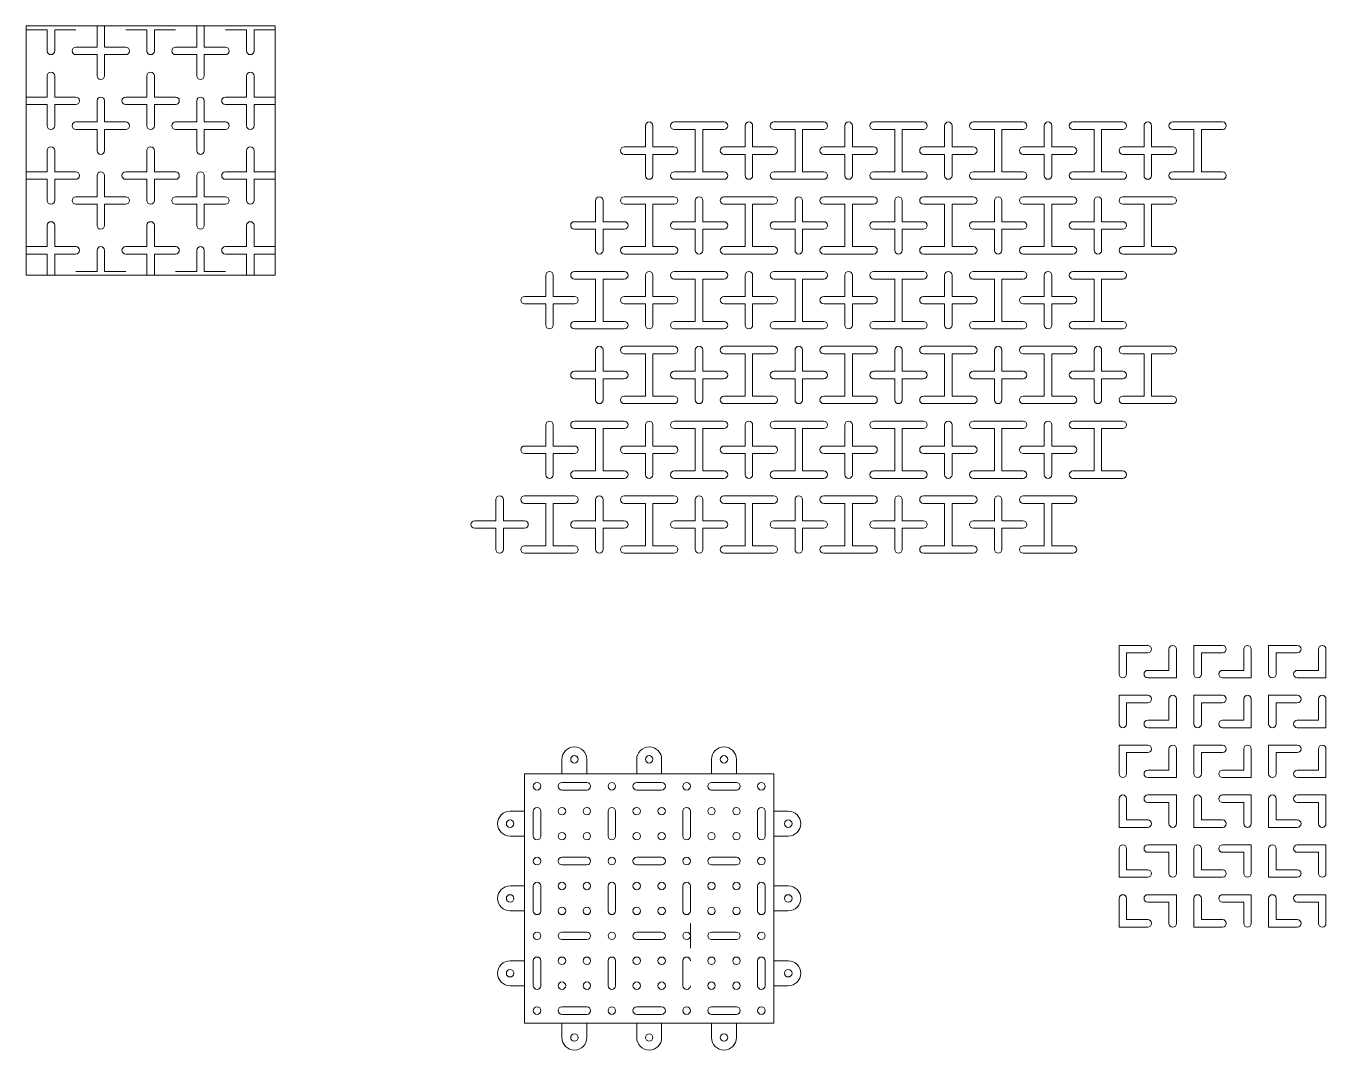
# Model space of a CAD drawing. Header units: millimetres. Extents: x -240 to 1172, y -616 to 250.
# Drawn here: x 650 to 1172, y -161 to 250 of the extents above; entities that cross this region are included whole.
import ezdxf

# ---------------------------------------------------------------- set-up
doc = ezdxf.new("R2010")
doc.units = ezdxf.units.MM
doc.layers.add('lazerCut', color=1, linetype='Continuous', lineweight=0, true_color=0xff0000)

# ---------------------------------------------------------------- blocks, each defined once
blk = doc.blocks.new('sweetole')
at = {"layer": 'lazerCut'}
for p, q in [((-1.5, 10), (-1.5, 1.5)), ((1.5, 1.5), (1.5, 10)), ((-10, 1.5), (-1.5, 1.5)), ((1.5, 1.5), (10, 1.5)), ((-1.5, -1.5), (-10, -1.5)), ((-1.5, -1.5), (-1.5, -10)), ((10, -1.5), (1.5, -1.5)), ((1.5, -10), (1.5, -1.5))]:
    blk.add_line(p, q, dxfattribs=at)
for centre, start, end in [((0, 10), 0, 180), ((-10, 0), 90, 270), ((10, 0), 270, 90), ((0, -10), 180, 0)]:
    blk.add_arc(centre, 1.5, start, end, dxfattribs=at)
blk = doc.blocks.new('unSweetHole')
at = {"layer": 'lazerCut'}
for p, q in [((10, 11.5), (-10, 11.5)), ((-10, 8.5), (-1.5, 8.5)), ((-1.5, 0), (-1.5, 8.5)), ((1.5, 8.5), (1.5, 0)), ((1.5, 8.5), (10, 8.5)), ((-1.5, 0), (-1.5, -8.5)), ((1.5, -8.5), (1.5, 0)), ((-10, -8.5), (-1.5, -8.5)), ((1.5, -8.5), (10, -8.5)), ((10, -11.5), (-10, -11.5))]:
    blk.add_line(p, q, dxfattribs=at)
for centre, start, end in [((-10, 10), 90, 270), ((10, 10), 270, 90), ((-10, -10), 90, 270), ((10, -10), 270, 90)]:
    blk.add_arc(centre, 1.5, start, end, dxfattribs=at)

msp = doc.modelspace()

# ---------------------------------------------------------------- linework, layer by layer
at = {"layer": 'lazerCut'}
for p, q in [((750, 250), (650, 250)), ((650, 250), (650, 150)), ((658.5, 248.5), (650, 248.5)), ((658.5, 248.5), (650, 248.5)), ((658.5, 248.5), (658.5, 240)), ((658.5, 248.5), (658.5, 240)), ((670, 248.5), (661.5, 248.5)), ((661.5, 240), (661.5, 248.5)), ((670, 248.5), (661.5, 248.5)), ((661.5, 240), (661.5, 248.5)), ((678.5, 250), (678.5, 241.5)), ((678.5, 250), (678.5, 241.5)), ((681.5, 241.5), (681.5, 250)), ((681.5, 241.5), (681.5, 250)), ((698.5, 248.5), (690, 248.5)), ((698.5, 248.5), (690, 248.5)), ((698.5, 248.5), (698.5, 240)), ((698.5, 248.5), (698.5, 240)), ((710, 248.5), (701.5, 248.5)), ((701.5, 240), (701.5, 248.5)), ((710, 248.5), (701.5, 248.5)), ((701.5, 240), (701.5, 248.5)), ((718.5, 250), (718.5, 241.5)), ((718.5, 250), (718.5, 241.5)), ((721.5, 241.5), (721.5, 250)), ((721.5, 241.5), (721.5, 250)), ((738.5, 248.5), (730, 248.5)), ((738.5, 248.5), (730, 248.5)), ((738.5, 248.5), (738.5, 240)), ((738.5, 248.5), (738.5, 240)), ((750, 248.5), (741.5, 248.5)), ((741.5, 240), (741.5, 248.5)), ((750, 248.5), (741.5, 248.5)), ((741.5, 240), (741.5, 248.5)), ((750, 150), (750, 250)), ((670, 241.5), (678.5, 241.5)), ((670, 241.5), (678.5, 241.5)), ((681.5, 241.5), (690, 241.5)), ((681.5, 241.5), (690, 241.5)), ((710, 241.5), (718.5, 241.5)), ((710, 241.5), (718.5, 241.5)), ((721.5, 241.5), (730, 241.5)), ((721.5, 241.5), (730, 241.5)), ((678.5, 238.5), (670, 238.5)), ((678.5, 238.5), (670, 238.5)), ((678.5, 238.5), (678.5, 230)), ((678.5, 238.5), (678.5, 230)), ((690, 238.5), (681.5, 238.5)), ((681.5, 230), (681.5, 238.5)), ((690, 238.5), (681.5, 238.5)), ((681.5, 230), (681.5, 238.5)), ((718.5, 238.5), (710, 238.5)), ((718.5, 238.5), (710, 238.5)), ((718.5, 238.5), (718.5, 230)), ((718.5, 238.5), (718.5, 230)), ((730, 238.5), (721.5, 238.5)), ((721.5, 230), (721.5, 238.5)), ((730, 238.5), (721.5, 238.5)), ((721.5, 230), (721.5, 238.5)), ((658.5, 230), (658.5, 221.5)), ((658.5, 230), (658.5, 221.5)), ((661.5, 221.5), (661.5, 230)), ((661.5, 221.5), (661.5, 230)), ((698.5, 230), (698.5, 221.5)), ((698.5, 230), (698.5, 221.5)), ((701.5, 221.5), (701.5, 230)), ((701.5, 221.5), (701.5, 230)), ((738.5, 230), (738.5, 221.5)), ((738.5, 230), (738.5, 221.5)), ((741.5, 221.5), (741.5, 230)), ((741.5, 221.5), (741.5, 230)), ((650, 221.5), (658.5, 221.5)), ((650, 221.5), (658.5, 221.5)), ((661.5, 221.5), (670, 221.5)), ((661.5, 221.5), (670, 221.5)), ((678.5, 220), (678.5, 211.5)), ((678.5, 220), (678.5, 211.5)), ((681.5, 211.5), (681.5, 220)), ((681.5, 211.5), (681.5, 220)), ((690, 221.5), (698.5, 221.5)), ((690, 221.5), (698.5, 221.5)), ((701.5, 221.5), (710, 221.5)), ((701.5, 221.5), (710, 221.5)), ((718.5, 220), (718.5, 211.5)), ((718.5, 220), (718.5, 211.5)), ((721.5, 211.5), (721.5, 220)), ((721.5, 211.5), (721.5, 220)), ((730, 221.5), (738.5, 221.5)), ((730, 221.5), (738.5, 221.5)), ((741.5, 221.5), (750, 221.5)), ((741.5, 221.5), (750, 221.5)), ((658.5, 218.5), (650, 218.5)), ((658.5, 218.5), (650, 218.5)), ((658.5, 218.5), (658.5, 210)), ((658.5, 218.5), (658.5, 210)), ((670, 218.5), (661.5, 218.5)), ((661.5, 210), (661.5, 218.5)), ((670, 218.5), (661.5, 218.5)), ((661.5, 210), (661.5, 218.5)), ((698.5, 218.5), (690, 218.5)), ((698.5, 218.5), (690, 218.5)), ((698.5, 218.5), (698.5, 210)), ((698.5, 218.5), (698.5, 210)), ((710, 218.5), (701.5, 218.5)), ((701.5, 210), (701.5, 218.5)), ((710, 218.5), (701.5, 218.5)), ((701.5, 210), (701.5, 218.5)), ((738.5, 218.5), (730, 218.5)), ((738.5, 218.5), (730, 218.5)), ((738.5, 218.5), (738.5, 210)), ((738.5, 218.5), (738.5, 210)), ((750, 218.5), (741.5, 218.5)), ((741.5, 210), (741.5, 218.5)), ((750, 218.5), (741.5, 218.5)), ((741.5, 210), (741.5, 218.5)), ((670, 211.5), (678.5, 211.5)), ((670, 211.5), (678.5, 211.5)), ((681.5, 211.5), (690, 211.5)), ((681.5, 211.5), (690, 211.5)), ((710, 211.5), (718.5, 211.5)), ((710, 211.5), (718.5, 211.5)), ((721.5, 211.5), (730, 211.5)), ((721.5, 211.5), (730, 211.5)), ((678.5, 208.5), (670, 208.5)), ((678.5, 208.5), (670, 208.5)), ((678.5, 208.5), (678.5, 200)), ((678.5, 208.5), (678.5, 200)), ((690, 208.5), (681.5, 208.5)), ((681.5, 200), (681.5, 208.5)), ((690, 208.5), (681.5, 208.5)), ((681.5, 200), (681.5, 208.5)), ((718.5, 208.5), (710, 208.5)), ((718.5, 208.5), (710, 208.5)), ((718.5, 208.5), (718.5, 200)), ((718.5, 208.5), (718.5, 200)), ((730, 208.5), (721.5, 208.5)), ((721.5, 200), (721.5, 208.5)), ((730, 208.5), (721.5, 208.5)), ((721.5, 200), (721.5, 208.5)), ((658.5, 200), (658.5, 191.5)), ((658.5, 200), (658.5, 191.5)), ((661.5, 191.5), (661.5, 200)), ((661.5, 191.5), (661.5, 200)), ((698.5, 200), (698.5, 191.5)), ((698.5, 200), (698.5, 191.5)), ((701.5, 191.5), (701.5, 200)), ((701.5, 191.5), (701.5, 200)), ((738.5, 200), (738.5, 191.5)), ((738.5, 200), (738.5, 191.5)), ((741.5, 191.5), (741.5, 200)), ((741.5, 191.5), (741.5, 200)), ((650, 191.5), (658.5, 191.5)), ((650, 191.5), (658.5, 191.5)), ((658.5, 188.5), (650, 188.5)), ((658.5, 188.5), (650, 188.5)), ((658.5, 188.5), (658.5, 180)), ((658.5, 188.5), (658.5, 180)), ((661.5, 191.5), (670, 191.5)), ((661.5, 191.5), (670, 191.5)), ((670, 188.5), (661.5, 188.5)), ((661.5, 180), (661.5, 188.5)), ((670, 188.5), (661.5, 188.5)), ((661.5, 180), (661.5, 188.5)), ((678.5, 190), (678.5, 181.5)), ((678.5, 190), (678.5, 181.5)), ((681.5, 181.5), (681.5, 190)), ((681.5, 181.5), (681.5, 190)), ((690, 191.5), (698.5, 191.5)), ((690, 191.5), (698.5, 191.5)), ((698.5, 188.5), (690, 188.5)), ((698.5, 188.5), (690, 188.5)), ((698.5, 188.5), (698.5, 180)), ((698.5, 188.5), (698.5, 180)), ((701.5, 191.5), (710, 191.5)), ((701.5, 191.5), (710, 191.5)), ((710, 188.5), (701.5, 188.5)), ((701.5, 180), (701.5, 188.5)), ((710, 188.5), (701.5, 188.5)), ((701.5, 180), (701.5, 188.5)), ((718.5, 190), (718.5, 181.5)), ((718.5, 190), (718.5, 181.5)), ((721.5, 181.5), (721.5, 190)), ((721.5, 181.5), (721.5, 190)), ((730, 191.5), (738.5, 191.5)), ((730, 191.5), (738.5, 191.5)), ((738.5, 188.5), (730, 188.5)), ((738.5, 188.5), (730, 188.5)), ((738.5, 188.5), (738.5, 180)), ((738.5, 188.5), (738.5, 180)), ((741.5, 191.5), (750, 191.5)), ((741.5, 191.5), (750, 191.5)), ((750, 188.5), (741.5, 188.5)), ((741.5, 180), (741.5, 188.5)), ((750, 188.5), (741.5, 188.5)), ((741.5, 180), (741.5, 188.5)), ((670, 181.5), (678.5, 181.5)), ((670, 181.5), (678.5, 181.5)), ((678.5, 178.5), (670, 178.5)), ((678.5, 178.5), (670, 178.5)), ((678.5, 178.5), (678.5, 170)), ((678.5, 178.5), (678.5, 170)), ((681.5, 181.5), (690, 181.5)), ((681.5, 181.5), (690, 181.5)), ((690, 178.5), (681.5, 178.5)), ((681.5, 170), (681.5, 178.5)), ((690, 178.5), (681.5, 178.5)), ((681.5, 170), (681.5, 178.5)), ((710, 181.5), (718.5, 181.5)), ((710, 181.5), (718.5, 181.5)), ((718.5, 178.5), (710, 178.5)), ((718.5, 178.5), (710, 178.5)), ((718.5, 178.5), (718.5, 170)), ((721.5, 181.5), (730, 181.5)), ((721.5, 181.5), (730, 181.5)), ((730, 178.5), (721.5, 178.5)), ((721.5, 170), (721.5, 178.5)), ((730, 178.5), (721.5, 178.5)), ((658.5, 170), (658.5, 161.5)), ((661.5, 161.5), (661.5, 170)), ((661.5, 161.5), (661.5, 170)), ((698.5, 170), (698.5, 161.5)), ((698.5, 170), (698.5, 161.5)), ((701.5, 161.5), (701.5, 170)), ((701.5, 161.5), (701.5, 170)), ((738.5, 170), (738.5, 161.5)), ((738.5, 170), (738.5, 161.5)), ((741.5, 161.5), (741.5, 170)), ((741.5, 161.5), (741.5, 170)), ((650, 161.5), (658.5, 161.5)), ((650, 161.5), (658.5, 161.5)), ((658.5, 158.5), (650, 158.5)), ((658.5, 158.5), (650, 158.5)), ((658.5, 158.5), (658.5, 150)), ((658.5, 158.5), (658.5, 150)), ((661.5, 161.5), (670, 161.5)), ((661.5, 161.5), (670, 161.5)), ((670, 158.5), (661.5, 158.5)), ((661.5, 150), (661.5, 158.5)), ((670, 158.5), (661.5, 158.5)), ((661.5, 150), (661.5, 158.5)), ((678.5, 160), (678.5, 151.5)), ((678.5, 160), (678.5, 151.5)), ((681.5, 151.5), (681.5, 160)), ((681.5, 151.5), (681.5, 160)), ((690, 161.5), (698.5, 161.5)), ((690, 161.5), (698.5, 161.5)), ((698.5, 158.5), (690, 158.5)), ((698.5, 158.5), (690, 158.5)), ((698.5, 158.5), (698.5, 150)), ((698.5, 158.5), (698.5, 150)), ((701.5, 161.5), (710, 161.5)), ((701.5, 161.5), (710, 161.5)), ((710, 158.5), (701.5, 158.5)), ((701.5, 150), (701.5, 158.5)), ((710, 158.5), (701.5, 158.5)), ((701.5, 150), (701.5, 158.5)), ((718.5, 160), (718.5, 151.5)), ((718.5, 160), (718.5, 151.5)), ((721.5, 151.5), (721.5, 160)), ((721.5, 151.5), (721.5, 160)), ((730, 161.5), (738.5, 161.5)), ((730, 161.5), (738.5, 161.5)), ((738.5, 158.5), (730, 158.5)), ((738.5, 158.5), (730, 158.5)), ((738.5, 158.5), (738.5, 150)), ((738.5, 158.5), (738.5, 150)), ((741.5, 161.5), (750, 161.5)), ((741.5, 161.5), (750, 161.5)), ((750, 158.5), (741.5, 158.5)), ((741.5, 150), (741.5, 158.5)), ((750, 158.5), (741.5, 158.5)), ((741.5, 150), (741.5, 158.5)), ((670, 151.5), (678.5, 151.5)), ((670, 151.5), (678.5, 151.5)), ((681.5, 151.5), (690, 151.5)), ((681.5, 151.5), (690, 151.5)), ((710, 151.5), (718.5, 151.5)), ((710, 151.5), (718.5, 151.5)), ((721.5, 151.5), (730, 151.5)), ((721.5, 151.5), (730, 151.5)), ((650, 150), (750, 150)), ((1100, 1.5), (1088.5, 1.5)), ((1088.5, 1.5), (1088.5, -10)), ((1130, 1.5), (1118.5, 1.5)), ((1118.5, 1.5), (1118.5, -10)), ((1160, 1.5), (1148.5, 1.5)), ((1148.5, 1.5), (1148.5, -10)), ((1091.5, -1.5), (1100, -1.5)), ((1091.5, -10), (1091.5, -1.5)), ((1108.5, 0), (1108.5, -8.5)), ((1111.5, -11.5), (1111.5, 0)), ((1121.5, -1.5), (1130, -1.5)), ((1121.5, -10), (1121.5, -1.5)), ((1138.5, 0), (1138.5, -8.5)), ((1141.5, -11.5), (1141.5, 0)), ((1151.5, -1.5), (1160, -1.5)), ((1151.5, -10), (1151.5, -1.5)), ((1168.5, 0), (1168.5, -8.5)), ((1171.5, -11.5), (1171.5, 0)), ((1108.5, -8.5), (1100, -8.5)), ((1138.5, -8.5), (1130, -8.5)), ((1168.5, -8.5), (1160, -8.5)), ((1100, -11.5), (1111.5, -11.5)), ((1130, -11.5), (1141.5, -11.5)), ((1160, -11.5), (1171.5, -11.5)), ((1100, -18.5), (1088.5, -18.5)), ((1088.5, -18.5), (1088.5, -30)), ((1108.5, -20), (1108.5, -28.5)), ((1111.5, -31.5), (1111.5, -20)), ((1130, -18.5), (1118.5, -18.5)), ((1118.5, -18.5), (1118.5, -30)), ((1138.5, -20), (1138.5, -28.5)), ((1141.5, -31.5), (1141.5, -20)), ((1160, -18.5), (1148.5, -18.5)), ((1148.5, -18.5), (1148.5, -30)), ((1168.5, -20), (1168.5, -28.5)), ((1171.5, -31.5), (1171.5, -20)), ((1091.5, -21.5), (1100, -21.5)), ((1091.5, -30), (1091.5, -21.5)), ((1121.5, -21.5), (1130, -21.5)), ((1121.5, -30), (1121.5, -21.5)), ((1151.5, -21.5), (1160, -21.5)), ((1151.5, -30), (1151.5, -21.5)), ((1108.5, -28.5), (1100, -28.5)), ((1138.5, -28.5), (1130, -28.5)), ((1168.5, -28.5), (1160, -28.5)), ((1100, -31.5), (1111.5, -31.5)), ((1130, -31.5), (1141.5, -31.5)), ((1160, -31.5), (1171.5, -31.5)), ((1100, -38.5), (1088.5, -38.5)), ((1088.5, -38.5), (1088.5, -50)), ((1091.5, -41.5), (1100, -41.5)), ((1091.5, -50), (1091.5, -41.5)), ((1108.5, -40), (1108.5, -48.5)), ((1111.5, -51.5), (1111.5, -40)), ((1130, -38.5), (1118.5, -38.5)), ((1118.5, -38.5), (1118.5, -50)), ((1121.5, -41.5), (1130, -41.5)), ((1121.5, -50), (1121.5, -41.5)), ((1138.5, -40), (1138.5, -48.5)), ((1141.5, -51.5), (1141.5, -40)), ((1160, -38.5), (1148.5, -38.5)), ((1148.5, -38.5), (1148.5, -50)), ((1151.5, -41.5), (1160, -41.5)), ((1151.5, -50), (1151.5, -41.5)), ((1168.5, -40), (1168.5, -48.5)), ((1171.5, -51.5), (1171.5, -40)), ((865, -50), (865, -44.2)), ((875, -50), (875, -44.2)), ((895, -50), (895, -44.2)), ((905, -50), (905, -44.2)), ((925, -50), (925, -44.2)), ((935, -50), (935, -44.2)), ((950, -50), (850, -50)), ((850, -50), (850, -150)), ((950, -150), (950, -50)), ((1108.5, -48.5), (1100, -48.5)), ((1100, -51.5), (1111.5, -51.5)), ((1138.5, -48.5), (1130, -48.5)), ((1130, -51.5), (1141.5, -51.5)), ((1168.5, -48.5), (1160, -48.5)), ((1160, -51.5), (1171.5, -51.5)), ((875, -53.5), (865, -53.5)), ((865, -56.5), (875, -56.5)), ((905, -53.5), (895, -53.5)), ((895, -56.5), (905, -56.5)), ((935, -53.5), (925, -53.5)), ((925, -56.5), (935, -56.5)), ((1088.5, -71.5), (1088.5, -60)), ((1091.5, -60), (1091.5, -68.5)), ((1100, -58.5), (1111.5, -58.5)), ((1108.5, -61.5), (1100, -61.5)), ((1108.5, -70), (1108.5, -61.5)), ((1111.5, -58.5), (1111.5, -70)), ((1118.5, -71.5), (1118.5, -60)), ((1121.5, -60), (1121.5, -68.5)), ((1130, -58.5), (1141.5, -58.5)), ((1138.5, -61.5), (1130, -61.5)), ((1138.5, -70), (1138.5, -61.5)), ((1141.5, -58.5), (1141.5, -70)), ((1148.5, -71.5), (1148.5, -60)), ((1151.5, -60), (1151.5, -68.5)), ((1160, -58.5), (1171.5, -58.5)), ((1168.5, -61.5), (1160, -61.5)), ((1168.5, -70), (1168.5, -61.5)), ((1171.5, -58.5), (1171.5, -70)), ((850, -65), (844.2, -65)), ((853.5, -65), (853.5, -75)), ((856.5, -75), (856.5, -65)), ((883.5, -65), (883.5, -75)), ((886.5, -75), (886.5, -65)), ((913.5, -65), (913.5, -75)), ((916.5, -75), (916.5, -65)), ((943.5, -65), (943.5, -75)), ((946.5, -75), (946.5, -65)), ((950, -65), (955.8, -65)), ((1100, -71.5), (1088.5, -71.5)), ((1091.5, -68.5), (1100, -68.5)), ((1130, -71.5), (1118.5, -71.5)), ((1121.5, -68.5), (1130, -68.5)), ((1160, -71.5), (1148.5, -71.5)), ((1151.5, -68.5), (1160, -68.5)), ((850, -75), (844.2, -75)), ((950, -75), (955.8, -75)), ((1088.5, -91.5), (1088.5, -80)), ((1091.5, -80), (1091.5, -88.5)), ((1100, -78.5), (1111.5, -78.5)), ((1108.5, -81.5), (1100, -81.5)), ((1108.5, -90), (1108.5, -81.5)), ((1111.5, -78.5), (1111.5, -90)), ((1118.5, -91.5), (1118.5, -80)), ((1121.5, -80), (1121.5, -88.5)), ((1130, -78.5), (1141.5, -78.5)), ((1138.5, -81.5), (1130, -81.5)), ((1138.5, -90), (1138.5, -81.5)), ((1141.5, -78.5), (1141.5, -90)), ((1148.5, -91.5), (1148.5, -80)), ((1151.5, -80), (1151.5, -88.5)), ((1160, -78.5), (1171.5, -78.5)), ((1168.5, -81.5), (1160, -81.5)), ((1168.5, -90), (1168.5, -81.5)), ((1171.5, -78.5), (1171.5, -90)), ((875, -83.5), (865, -83.5)), ((865, -86.5), (875, -86.5)), ((905, -83.5), (895, -83.5)), ((895, -86.5), (905, -86.5)), ((935, -83.5), (925, -83.5)), ((925, -86.5), (935, -86.5)), ((1091.5, -88.5), (1100, -88.5)), ((1121.5, -88.5), (1130, -88.5)), ((1151.5, -88.5), (1160, -88.5)), ((1100, -91.5), (1088.5, -91.5)), ((1130, -91.5), (1118.5, -91.5)), ((1160, -91.5), (1148.5, -91.5)), ((850, -95), (844.2, -95)), ((853.5, -95), (853.5, -105)), ((856.5, -105), (856.5, -95)), ((883.5, -95), (883.5, -105)), ((886.5, -105), (886.5, -95)), ((913.5, -95), (913.5, -105)), ((916.5, -105), (916.5, -95)), ((943.5, -95), (943.5, -105)), ((946.5, -105), (946.5, -95)), ((950, -95), (955.8, -95)), ((1100, -98.5), (1111.5, -98.5)), ((1111.5, -98.5), (1111.5, -110)), ((1130, -98.5), (1141.5, -98.5)), ((1141.5, -98.5), (1141.5, -110)), ((1160, -98.5), (1171.5, -98.5)), ((1171.5, -98.5), (1171.5, -110)), ((1088.5, -111.5), (1088.5, -100)), ((1091.5, -100), (1091.5, -108.5)), ((1108.5, -101.5), (1100, -101.5)), ((1108.5, -110), (1108.5, -101.5)), ((1118.5, -111.5), (1118.5, -100)), ((1121.5, -100), (1121.5, -108.5)), ((1138.5, -101.5), (1130, -101.5)), ((1138.5, -110), (1138.5, -101.5)), ((1148.5, -111.5), (1148.5, -100)), ((1151.5, -100), (1151.5, -108.5)), ((1168.5, -101.5), (1160, -101.5)), ((1168.5, -110), (1168.5, -101.5)), ((850, -105), (844.2, -105)), ((950, -105), (955.8, -105)), ((1091.5, -108.5), (1100, -108.5)), ((1121.5, -108.5), (1130, -108.5)), ((1151.5, -108.5), (1160, -108.5)), ((875, -113.5), (865, -113.5)), ((905, -113.5), (895, -113.5)), ((916.5, -120), (916.5, -110)), ((935, -113.5), (925, -113.5)), ((1100, -111.5), (1088.5, -111.5)), ((1130, -111.5), (1118.5, -111.5)), ((1160, -111.5), (1148.5, -111.5)), ((865, -116.5), (875, -116.5)), ((895, -116.5), (905, -116.5)), ((925, -116.5), (935, -116.5)), ((850, -125), (844.2, -125)), ((853.5, -125), (853.5, -135)), ((856.5, -135), (856.5, -125)), ((883.5, -125), (883.5, -135)), ((886.5, -135), (886.5, -125)), ((913.5, -125), (913.5, -135)), ((943.5, -125), (943.5, -135)), ((946.5, -135), (946.5, -125)), ((950, -125), (955.8, -125)), ((850, -135), (844.2, -135)), ((950, -135), (955.8, -135)), ((875, -143.5), (865, -143.5)), ((905, -143.5), (895, -143.5)), ((935, -143.5), (925, -143.5)), ((850, -150), (950, -150)), ((865, -146.5), (875, -146.5)), ((865, -150), (865, -155.8)), ((875, -150), (875, -155.8)), ((895, -146.5), (905, -146.5)), ((895, -150), (895, -155.8)), ((905, -150), (905, -155.8)), ((925, -146.5), (935, -146.5)), ((925, -150), (925, -155.8)), ((935, -150), (935, -155.8))]:
    msp.add_line(p, q, dxfattribs=at)
for centre in [(870, -44.2), (900, -44.2), (930, -44.2), (855, -55), (885, -55), (915, -55), (945, -55), (865, -65), (875, -65), (895, -65), (905, -65), (925, -65), (935, -65), (844.2, -70), (955.8, -70), (865, -75), (875, -75), (895, -75), (905, -75), (925, -75), (935, -75), (855, -85), (885, -85), (915, -85), (945, -85), (865, -95), (875, -95), (895, -95), (905, -95), (925, -95), (935, -95), (844.2, -100), (955.8, -100), (865, -105), (875, -105), (895, -105), (905, -105), (925, -105), (935, -105), (855, -115), (885, -115), (915, -115), (945, -115), (865, -125), (875, -125), (895, -125), (905, -125), (925, -125), (935, -125), (844.2, -130), (955.8, -130), (865, -135), (875, -135), (895, -135), (905, -135), (925, -135), (935, -135), (855, -145), (885, -145), (915, -145), (945, -145), (870, -155.8), (900, -155.8), (930, -155.8)]:
    msp.add_circle(centre, 1.5, dxfattribs=at)
for centre, radius, start, end in [((660, 240), 1.5, 180, 0), ((660, 240), 1.5, 180, 0), ((670, 240), 1.5, 90, 270), ((670, 240), 1.5, 90, 270), ((690, 240), 1.5, 270, 90), ((690, 240), 1.5, 270, 90), ((700, 240), 1.5, 180, 0), ((700, 240), 1.5, 180, 0), ((710, 240), 1.5, 90, 270), ((710, 240), 1.5, 90, 270), ((730, 240), 1.5, 270, 90), ((730, 240), 1.5, 270, 90), ((740, 240), 1.5, 180, 0), ((740, 240), 1.5, 180, 0), ((660, 230), 1.5, 0, 180), ((660, 230), 1.5, 0, 180), ((680, 230), 1.5, 180, 0), ((680, 230), 1.5, 180, 0), ((700, 230), 1.5, 0, 180), ((700, 230), 1.5, 0, 180), ((720, 230), 1.5, 180, 0), ((720, 230), 1.5, 180, 0), ((740, 230), 1.5, 0, 180), ((740, 230), 1.5, 0, 180), ((670, 220), 1.5, 270, 90), ((670, 220), 1.5, 270, 90), ((680, 220), 1.5, 0, 180), ((680, 220), 1.5, 0, 180), ((690, 220), 1.5, 90, 270), ((690, 220), 1.5, 90, 270), ((710, 220), 1.5, 270, 90), ((710, 220), 1.5, 270, 90), ((720, 220), 1.5, 0, 180), ((720, 220), 1.5, 0, 180), ((730, 220), 1.5, 90, 270), ((730, 220), 1.5, 90, 270), ((660, 210), 1.5, 180, 0), ((660, 210), 1.5, 180, 0), ((670, 210), 1.5, 90, 270), ((670, 210), 1.5, 90, 270), ((690, 210), 1.5, 270, 90), ((690, 210), 1.5, 270, 90), ((700, 210), 1.5, 180, 0), ((700, 210), 1.5, 180, 0), ((710, 210), 1.5, 90, 270), ((710, 210), 1.5, 90, 270), ((730, 210), 1.5, 270, 90), ((730, 210), 1.5, 270, 90), ((740, 210), 1.5, 180, 0), ((740, 210), 1.5, 180, 0), ((660, 200), 1.5, 0, 180), ((660, 200), 1.5, 0, 180), ((680, 200), 1.5, 180, 0), ((680, 200), 1.5, 180, 0), ((700, 200), 1.5, 0, 180), ((700, 200), 1.5, 0, 180), ((720, 200), 1.5, 180, 0), ((720, 200), 1.5, 180, 0), ((740, 200), 1.5, 0, 180), ((740, 200), 1.5, 0, 180), ((670, 190), 1.5, 270, 90), ((670, 190), 1.5, 270, 90), ((680, 190), 1.5, 0, 180), ((680, 190), 1.5, 0, 180), ((690, 190), 1.5, 90, 270), ((690, 190), 1.5, 90, 270), ((710, 190), 1.5, 270, 90), ((710, 190), 1.5, 270, 90), ((720, 190), 1.5, 0, 180), ((720, 190), 1.5, 0, 180), ((730, 190), 1.5, 90, 270), ((730, 190), 1.5, 90, 270), ((660, 180), 1.5, 180, 0), ((660, 180), 1.5, 180, 0), ((670, 180), 1.5, 90, 270), ((670, 180), 1.5, 90, 270), ((690, 180), 1.5, 270, 90), ((690, 180), 1.5, 270, 90), ((700, 180), 1.5, 180, 0), ((700, 180), 1.5, 180, 0), ((710, 180), 1.5, 90, 270), ((710, 180), 1.5, 90, 270), ((730, 180), 1.5, 270, 90), ((730, 180), 1.5, 270, 90), ((740, 180), 1.5, 180, 0), ((740, 180), 1.5, 180, 0), ((660, 170), 1.5, 0, 180), ((660, 170), 1.5, 0, 180), ((680, 170), 1.5, 180, 0), ((680, 170), 1.5, 180, 0), ((700, 170), 1.5, 0, 180), ((700, 170), 1.5, 0, 180), ((720, 170), 1.5, 180, 0), ((720, 170), 1.5, 180, 0), ((740, 170), 1.5, 0, 180), ((740, 170), 1.5, 0, 180), ((670, 160), 1.5, 270, 90), ((670, 160), 1.5, 270, 90), ((680, 160), 1.5, 0, 180), ((680, 160), 1.5, 0, 180), ((690, 160), 1.5, 90, 270), ((690, 160), 1.5, 90, 270), ((710, 160), 1.5, 270, 90), ((710, 160), 1.5, 270, 90), ((720, 160), 1.5, 0, 180), ((720, 160), 1.5, 0, 180), ((730, 160), 1.5, 90, 270), ((730, 160), 1.5, 90, 270), ((1100, 0), 1.5, 270, 90), ((1110, 0), 1.5, 0, 180), ((1130, 0), 1.5, 270, 90), ((1140, 0), 1.5, 0, 180), ((1160, 0), 1.5, 270, 90), ((1170, 0), 1.5, 0, 180), ((1090, -10), 1.5, 180, 0), ((1100, -10), 1.5, 90, 270), ((1120, -10), 1.5, 180, 0), ((1130, -10), 1.5, 90, 270), ((1150, -10), 1.5, 180, 0), ((1160, -10), 1.5, 90, 270), ((1100, -20), 1.5, 270, 90), ((1110, -20), 1.5, 0, 180), ((1130, -20), 1.5, 270, 90), ((1140, -20), 1.5, 0, 180), ((1160, -20), 1.5, 270, 90), ((1170, -20), 1.5, 0, 180), ((1090, -30), 1.5, 180, 0), ((1100, -30), 1.5, 90, 270), ((1120, -30), 1.5, 180, 0), ((1130, -30), 1.5, 90, 270), ((1150, -30), 1.5, 180, 0), ((1160, -30), 1.5, 90, 270), ((870, -44.2), 5, 0, 180), ((900, -44.2), 5, 0, 180), ((930, -44.2), 5, 0, 180), ((1100, -40), 1.5, 270, 90), ((1110, -40), 1.5, 0, 180), ((1130, -40), 1.5, 270, 90), ((1140, -40), 1.5, 0, 180), ((1160, -40), 1.5, 270, 90), ((1170, -40), 1.5, 0, 180), ((1090, -50), 1.5, 180, 0), ((1100, -50), 1.5, 90, 270), ((1120, -50), 1.5, 180, 0), ((1130, -50), 1.5, 90, 270), ((1150, -50), 1.5, 180, 0), ((1160, -50), 1.5, 90, 270), ((865, -55), 1.5, 90, 270), ((875, -55), 1.5, 270, 90), ((895, -55), 1.5, 90, 270), ((905, -55), 1.5, 270, 90), ((925, -55), 1.5, 90, 270), ((935, -55), 1.5, 270, 90), ((1090, -60), 1.5, 0, 180), ((1100, -60), 1.5, 90, 270), ((1120, -60), 1.5, 0, 180), ((1130, -60), 1.5, 90, 270), ((1150, -60), 1.5, 0, 180), ((1160, -60), 1.5, 90, 270), ((844.2, -70), 5, 90, 270), ((855, -65), 1.5, 0, 180), ((885, -65), 1.5, 0, 180), ((915, -65), 1.5, 0, 180), ((945, -65), 1.5, 0, 180), ((955.8, -70), 5, 270, 90), ((1100, -70), 1.5, 270, 90), ((1110, -70), 1.5, 180, 0), ((1130, -70), 1.5, 270, 90), ((1140, -70), 1.5, 180, 0), ((1160, -70), 1.5, 270, 90), ((1170, -70), 1.5, 180, 0), ((855, -75), 1.5, 180, 0), ((885, -75), 1.5, 180, 0), ((915, -75), 1.5, 180, 0), ((945, -75), 1.5, 180, 0), ((1090, -80), 1.5, 0, 180), ((1100, -80), 1.5, 90, 270), ((1120, -80), 1.5, 0, 180), ((1130, -80), 1.5, 90, 270), ((1150, -80), 1.5, 0, 180), ((1160, -80), 1.5, 90, 270), ((865, -85), 1.5, 90, 270), ((875, -85), 1.5, 270, 90), ((895, -85), 1.5, 90, 270), ((905, -85), 1.5, 270, 90), ((925, -85), 1.5, 90, 270), ((935, -85), 1.5, 270, 90), ((1100, -90), 1.5, 270, 90), ((1130, -90), 1.5, 270, 90), ((1160, -90), 1.5, 270, 90), ((855, -95), 1.5, 0, 180), ((885, -95), 1.5, 0, 180), ((915, -95), 1.5, 0, 180), ((945, -95), 1.5, 0, 180), ((1110, -90), 1.5, 180, 0), ((1140, -90), 1.5, 180, 0), ((1170, -90), 1.5, 180, 0), ((844.2, -100), 5, 90, 270), ((955.8, -100), 5, 270, 90), ((1090, -100), 1.5, 0, 180), ((1100, -100), 1.5, 90, 270), ((1120, -100), 1.5, 0, 180), ((1130, -100), 1.5, 90, 270), ((1150, -100), 1.5, 0, 180), ((1160, -100), 1.5, 90, 270), ((855, -105), 1.5, 180, 0), ((885, -105), 1.5, 180, 0), ((915, -105), 1.5, 180, 0), ((945, -105), 1.5, 180, 0), ((1100, -110), 1.5, 270, 90), ((1130, -110), 1.5, 270, 90), ((1160, -110), 1.5, 270, 90), ((865, -115), 1.5, 90, 270), ((875, -115), 1.5, 270, 90), ((895, -115), 1.5, 90, 270), ((905, -115), 1.5, 270, 90), ((925, -115), 1.5, 90, 270), ((935, -115), 1.5, 270, 90), ((1110, -110), 1.5, 180, 0), ((1140, -110), 1.5, 180, 0), ((1170, -110), 1.5, 180, 0), ((844.2, -130), 5, 90, 270), ((855, -125), 1.5, 0, 180), ((885, -125), 1.5, 0, 180), ((915, -125), 1.5, 0, 180), ((945, -125), 1.5, 0, 180), ((955.8, -130), 5, 270, 90), ((855, -135), 1.5, 180, 0), ((885, -135), 1.5, 180, 0), ((915, -135), 1.5, 180, 0), ((945, -135), 1.5, 180, 0), ((865, -145), 1.5, 90, 270), ((875, -145), 1.5, 270, 90), ((895, -145), 1.5, 90, 270), ((905, -145), 1.5, 270, 90), ((925, -145), 1.5, 90, 270), ((935, -145), 1.5, 270, 90), ((870, -155.8), 5, 180, 0), ((900, -155.8), 5, 180, 0), ((930, -155.8), 5, 180, 0)]:
    msp.add_arc(centre, radius, start, end, dxfattribs=at)

# ---------------------------------------------------------------- block references
for name, p in [('sweetole', (900, 200)), ('unSweetHole', (920, 200)), ('sweetole', (940, 200)), ('unSweetHole', (960, 200)), ('sweetole', (980, 200)), ('unSweetHole', (1000, 200)), ('sweetole', (1020, 200)), ('unSweetHole', (1040, 200)), ('sweetole', (1060, 200)), ('unSweetHole', (1080, 200)), ('sweetole', (1100, 200)), ('unSweetHole', (1120, 200)), ('sweetole', (880, 170)), ('unSweetHole', (900, 170)), ('sweetole', (920, 170)), ('unSweetHole', (940, 170)), ('sweetole', (960, 170)), ('unSweetHole', (980, 170)), ('sweetole', (1000, 170)), ('unSweetHole', (1020, 170)), ('sweetole', (1040, 170)), ('unSweetHole', (1060, 170)), ('sweetole', (1080, 170)), ('unSweetHole', (1100, 170)), ('sweetole', (860, 140)), ('unSweetHole', (880, 140)), ('sweetole', (900, 140)), ('unSweetHole', (920, 140)), ('sweetole', (940, 140)), ('unSweetHole', (960, 140)), ('sweetole', (980, 140)), ('unSweetHole', (1000, 140)), ('sweetole', (1020, 140)), ('unSweetHole', (1040, 140)), ('sweetole', (1060, 140)), ('unSweetHole', (1080, 140)), ('sweetole', (880, 110)), ('unSweetHole', (900, 110)), ('sweetole', (920, 110)), ('unSweetHole', (940, 110)), ('sweetole', (960, 110)), ('unSweetHole', (980, 110)), ('sweetole', (1000, 110)), ('unSweetHole', (1020, 110)), ('sweetole', (1040, 110)), ('unSweetHole', (1060, 110)), ('sweetole', (1080, 110)), ('unSweetHole', (1100, 110)), ('sweetole', (860, 80)), ('unSweetHole', (880, 80)), ('sweetole', (900, 80)), ('unSweetHole', (920, 80)), ('sweetole', (940, 80)), ('unSweetHole', (960, 80)), ('sweetole', (980, 80)), ('unSweetHole', (1000, 80)), ('sweetole', (1020, 80)), ('unSweetHole', (1040, 80)), ('sweetole', (1060, 80)), ('unSweetHole', (1080, 80)), ('sweetole', (840, 50)), ('unSweetHole', (860, 50)), ('sweetole', (880, 50)), ('unSweetHole', (900, 50)), ('sweetole', (920, 50)), ('unSweetHole', (940, 50)), ('sweetole', (960, 50)), ('unSweetHole', (980, 50)), ('sweetole', (1000, 50)), ('unSweetHole', (1020, 50)), ('sweetole', (1040, 50)), ('unSweetHole', (1060, 50))]:
    msp.add_blockref(name, p, dxfattribs=at)

doc.saveas('drawing.dxf')
